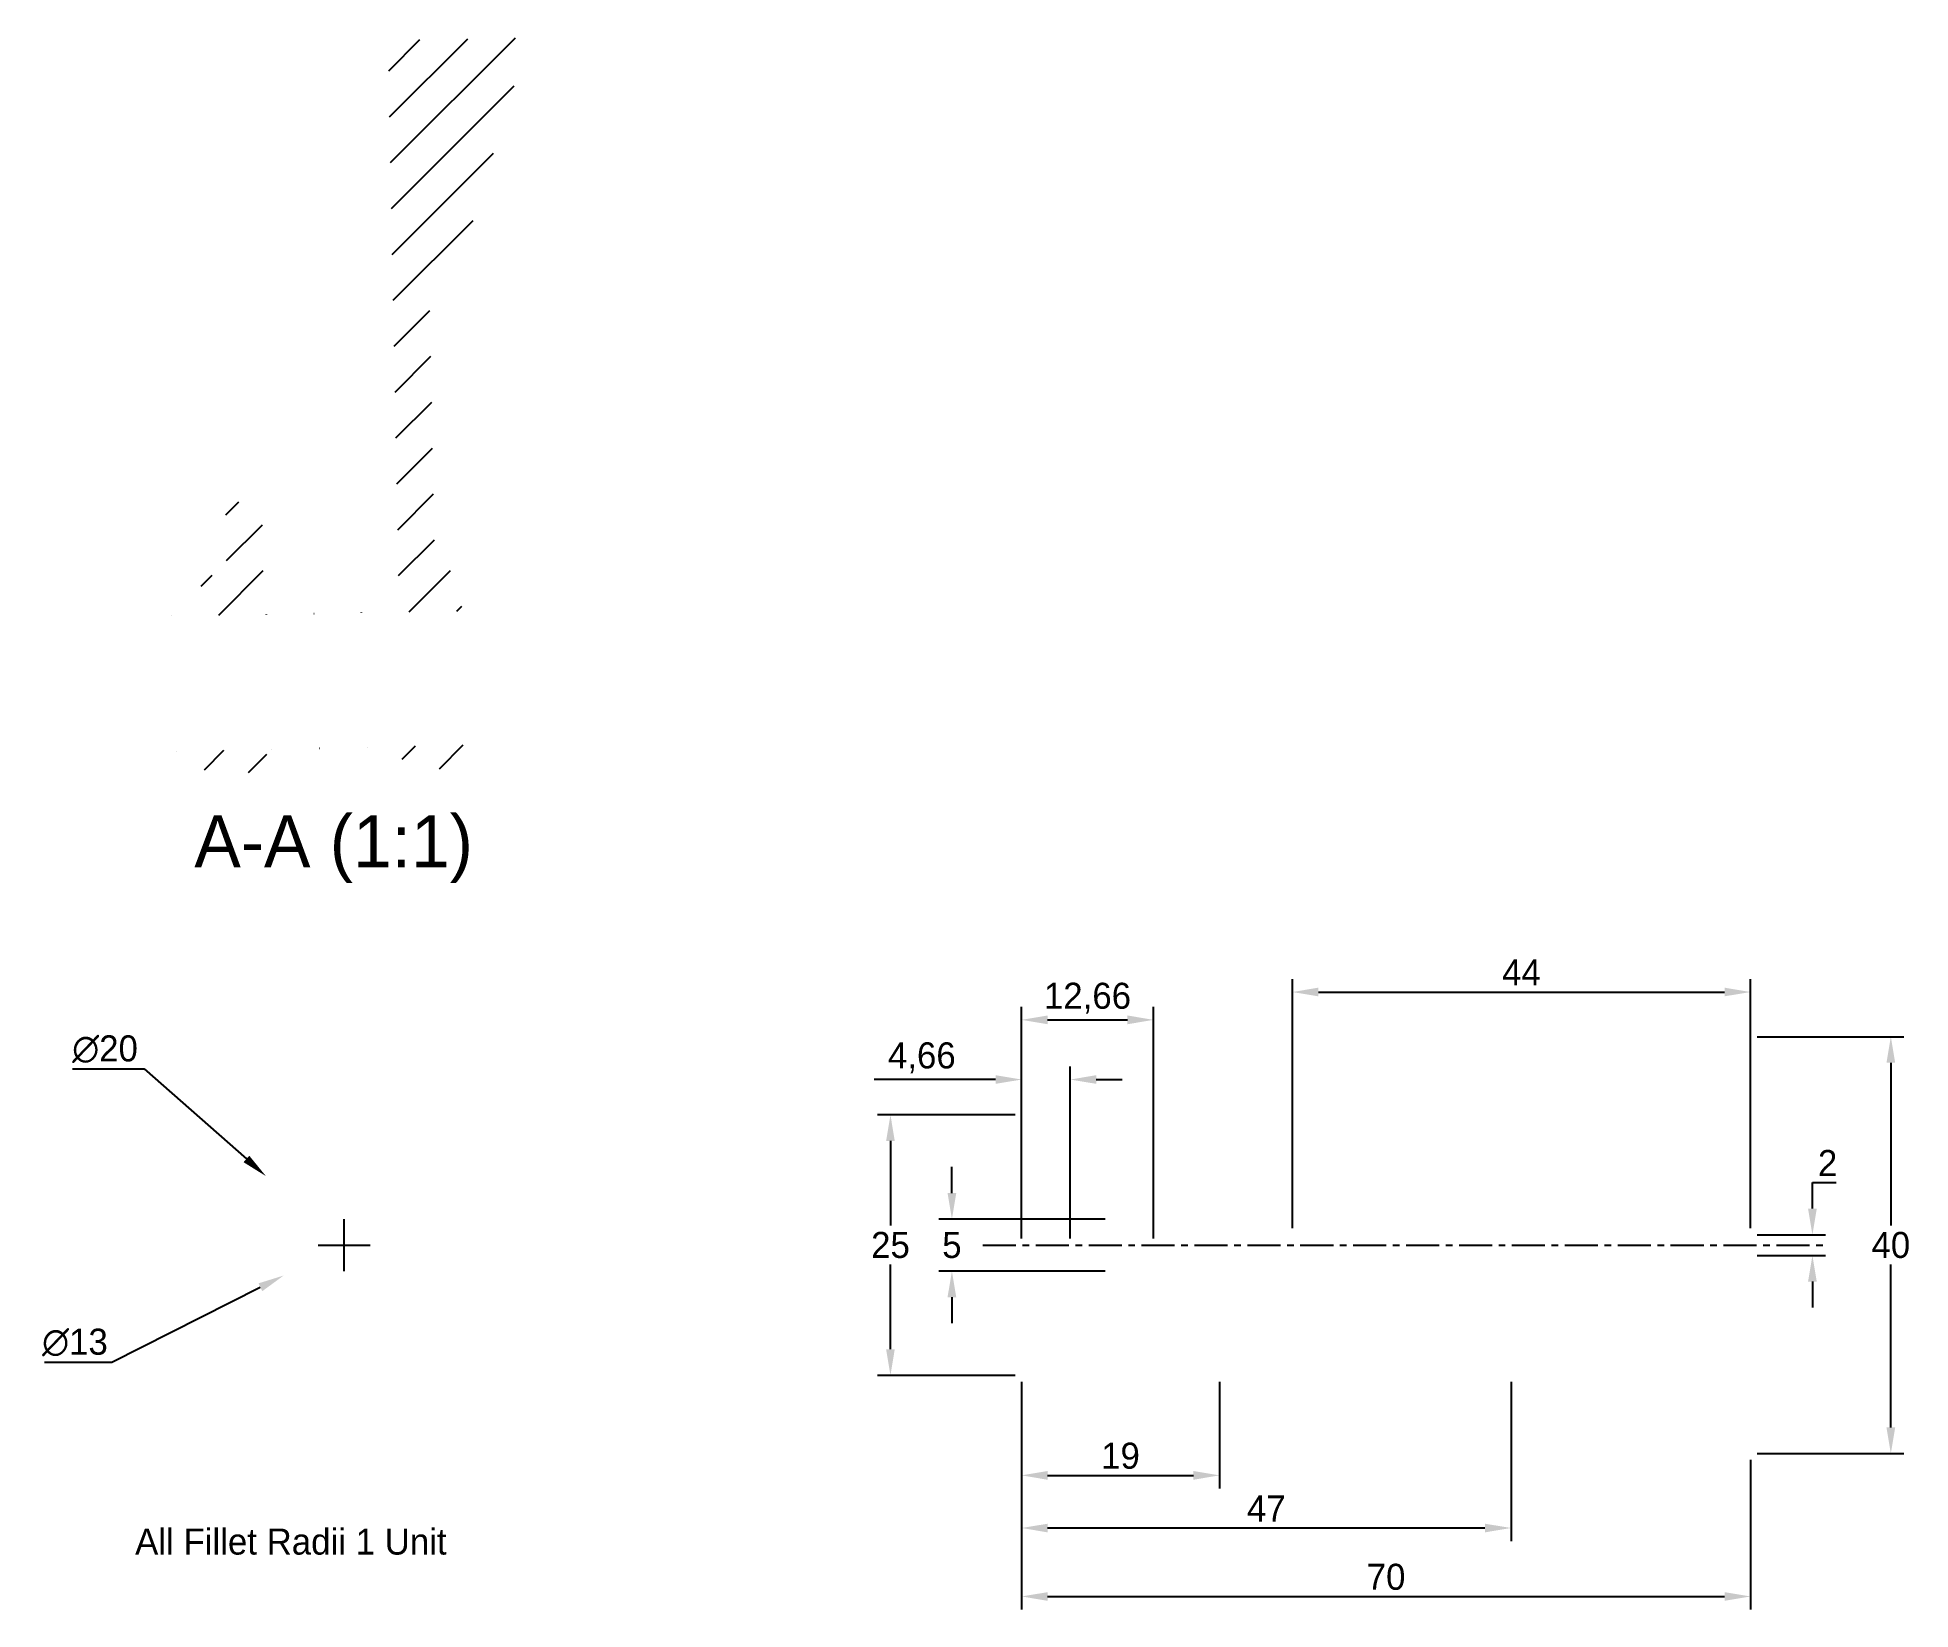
# Paper-space layout 'Layout1' of a CAD drawing. Header units: millimetres. Extents: x 77 to 257, y 26 to 177.
import ezdxf

# ---------------------------------------------------------------- set-up
doc = ezdxf.new("R2010")
doc.units = ezdxf.units.MM
doc.linetypes.add('CENTER', pattern=[50.8, 31.75, -6.35, 6.35, -6.35])
doc.layers.add('MD_Annotation', color=7, linetype='Continuous', lineweight=25)
doc.layers.add('MD_Hatching', color=7, linetype='Continuous', lineweight=25)
doc.dimstyles.new('ISO-25', dxfattribs={"dimtxt": 2.5, "dimasz": 2.5, "dimexe": 1.25, "dimexo": 0.625, "dimtad": 1, "dimtih": 1, "dimtoh": 1, "dimtxsty": 'Standard', "dimcen": 2.5, "dimadec": 0, "dimazin": 0, "dimtfac": 1, "dimtofl": 0, "dimtmove": 0, "dimatfit": 3, "dimfxl": 1, "dimarcsym": 0})

# ---------------------------------------------------------------- blocks, each defined once
blk = doc.blocks.new('*D10')
at = {"color": 0, "lineweight": -2, "transparency": 16777216}
for p, q in [((171.47, 47.74), (171.47, 37.51)), ((190.47, 47.74), (190.47, 37.51)), ((173.97, 38.76), (187.97, 38.76))]:
    blk.add_line(p, q, dxfattribs=at)
at = {"color": 0, "transparency": 16777216}
for points in [[(173.97, 39.18), (173.97, 38.34), (171.47, 38.76)], [(187.97, 39.18), (187.97, 38.34), (190.47, 38.76)]]:
    blk.add_solid(points, dxfattribs=at)
at = {"layer": 'Defpoints', "color": 0, "transparency": 16777216}
for p in [(171.47, 48.36), (190.47, 48.36), (190.47, 38.76)]:
    blk.add_point(p, dxfattribs=at)
at = {"color": 0, "transparency": 16777216, "insert": (180.97, 40.63), "char_height": 2.5, "attachment_point": 5}
blk.add_mtext('19', dxfattribs=at)
blk = doc.blocks.new('*D11')
at = {"color": 0, "lineweight": -2, "transparency": 16777216}
for p, q in [((171.47, 47.74), (171.47, 32.46)), ((218.47, 47.74), (218.47, 32.46)), ((173.97, 33.71), (215.97, 33.71))]:
    blk.add_line(p, q, dxfattribs=at)
at = {"color": 0, "transparency": 16777216}
for points in [[(173.97, 34.12), (173.97, 33.29), (171.47, 33.71)], [(215.97, 34.12), (215.97, 33.29), (218.47, 33.71)]]:
    blk.add_solid(points, dxfattribs=at)
at = {"layer": 'Defpoints', "color": 0, "transparency": 16777216}
for p in [(171.47, 48.36), (218.47, 48.36), (218.47, 33.71)]:
    blk.add_point(p, dxfattribs=at)
at = {"color": 0, "transparency": 16777216, "insert": (194.97, 35.58), "char_height": 2.5, "attachment_point": 5}
blk.add_mtext('47', dxfattribs=at)
blk = doc.blocks.new('*D12')
at = {"color": 0, "lineweight": -2, "transparency": 16777216}
for p, q in [((171.47, 47.74), (171.47, 25.89)), ((241.47, 40.24), (241.47, 25.89)), ((173.97, 27.14), (238.97, 27.14))]:
    blk.add_line(p, q, dxfattribs=at)
at = {"color": 0, "transparency": 16777216}
for points in [[(173.97, 27.55), (173.97, 26.72), (171.47, 27.14)], [(238.97, 27.55), (238.97, 26.72), (241.47, 27.14)]]:
    blk.add_solid(points, dxfattribs=at)
at = {"layer": 'Defpoints', "color": 0, "transparency": 16777216}
for p in [(171.47, 48.36), (241.47, 40.86), (241.47, 27.14)]:
    blk.add_point(p, dxfattribs=at)
at = {"color": 0, "transparency": 16777216, "insert": (206.47, 29.01), "char_height": 2.5, "attachment_point": 5}
blk.add_mtext('70', dxfattribs=at)
blk = doc.blocks.new('*D13')
at = {"color": 0, "lineweight": -2, "transparency": 16777216}
for p, q in [((170.85, 73.36), (157.63, 73.36)), ((158.88, 70.86), (158.88, 62.74)), ((158.88, 50.86), (158.88, 58.99)), ((170.85, 48.36), (157.63, 48.36))]:
    blk.add_line(p, q, dxfattribs=at)
at = {"color": 0, "transparency": 16777216}
for points in [[(158.46, 70.86), (159.29, 70.86), (158.88, 73.36)], [(158.46, 50.86), (159.29, 50.86), (158.88, 48.36)]]:
    blk.add_solid(points, dxfattribs=at)
at = {"layer": 'Defpoints', "color": 0, "transparency": 16777216}
for p in [(171.47, 73.36), (158.88, 48.36), (171.47, 48.36)]:
    blk.add_point(p, dxfattribs=at)
at = {"color": 0, "transparency": 16777216, "insert": (158.88, 60.86), "char_height": 2.5, "attachment_point": 5}
blk.add_mtext('25', dxfattribs=at)
blk = doc.blocks.new('*D14')
at = {"color": 0, "lineweight": -2, "transparency": 16777216}
for p, q in [((164.78, 65.86), (164.78, 68.36)), ((179.51, 63.36), (163.53, 63.36)), ((179.51, 58.36), (163.53, 58.36)), ((164.78, 55.86), (164.78, 53.36))]:
    blk.add_line(p, q, dxfattribs=at)
at = {"color": 0, "transparency": 16777216}
for points in [[(164.36, 65.86), (165.2, 65.86), (164.78, 63.36)], [(164.36, 55.86), (165.2, 55.86), (164.78, 58.36)]]:
    blk.add_solid(points, dxfattribs=at)
at = {"layer": 'Defpoints', "color": 0, "transparency": 16777216}
for p in [(180.14, 63.36), (164.78, 58.36), (180.14, 58.36)]:
    blk.add_point(p, dxfattribs=at)
at = {"color": 0, "transparency": 16777216, "insert": (164.78, 60.86), "char_height": 2.5, "attachment_point": 5}
blk.add_mtext('5', dxfattribs=at)
blk = doc.blocks.new('*D16')
at = {"color": 0, "lineweight": -2, "transparency": 16777216}
for p, q in [((171.47, 61.49), (171.47, 78)), ((176.14, 61.49), (176.14, 78)), ((168.97, 76.75), (157.31, 76.75)), ((178.64, 76.75), (181.14, 76.75))]:
    blk.add_line(p, q, dxfattribs=at)
at = {"color": 0, "transparency": 16777216}
for points in [[(168.97, 77.17), (168.97, 76.34), (171.47, 76.75)], [(178.64, 77.17), (178.64, 76.34), (176.14, 76.75)]]:
    blk.add_solid(points, dxfattribs=at)
at = {"layer": 'Defpoints', "color": 0, "transparency": 16777216}
for p in [(171.47, 76.75), (171.47, 60.86), (176.14, 60.86)]:
    blk.add_point(p, dxfattribs=at)
at = {"color": 0, "transparency": 16777216, "insert": (161.89, 78.84), "char_height": 2.5, "attachment_point": 5}
blk.add_mtext('4,66', dxfattribs=at)
blk = doc.blocks.new('*D18')
at = {"color": 0, "lineweight": -2, "transparency": 16777216}
for p, q in [((171.47, 73.99), (171.47, 83.73)), ((184.14, 61.49), (184.14, 83.73)), ((173.97, 82.48), (181.64, 82.48))]:
    blk.add_line(p, q, dxfattribs=at)
at = {"color": 0, "transparency": 16777216}
for points in [[(173.97, 82.9), (173.97, 82.06), (171.47, 82.48)], [(181.64, 82.9), (181.64, 82.06), (184.14, 82.48)]]:
    blk.add_solid(points, dxfattribs=at)
at = {"layer": 'Defpoints', "color": 0, "transparency": 16777216}
for p in [(184.14, 82.48), (171.47, 73.36), (184.14, 60.86)]:
    blk.add_point(p, dxfattribs=at)
at = {"color": 0, "transparency": 16777216, "insert": (177.8, 84.56), "char_height": 2.5, "attachment_point": 5}
blk.add_mtext('12,66', dxfattribs=at)
blk = doc.blocks.new('*D19')
at = {"color": 0, "lineweight": -2, "transparency": 16777216}
for p, q in [((197.47, 62.49), (197.47, 86.4)), ((241.47, 62.49), (241.47, 86.4)), ((199.97, 85.15), (238.97, 85.15))]:
    blk.add_line(p, q, dxfattribs=at)
at = {"color": 0, "transparency": 16777216}
for points in [[(199.97, 85.57), (199.97, 84.74), (197.47, 85.15)], [(238.97, 85.57), (238.97, 84.74), (241.47, 85.15)]]:
    blk.add_solid(points, dxfattribs=at)
at = {"layer": 'Defpoints', "color": 0, "transparency": 16777216}
for p in [(241.47, 85.15), (197.47, 61.86), (241.47, 61.86)]:
    blk.add_point(p, dxfattribs=at)
at = {"color": 0, "transparency": 16777216, "insert": (219.47, 87.03), "char_height": 2.5, "attachment_point": 5}
blk.add_mtext('44', dxfattribs=at)
blk = doc.blocks.new('*D20')
at = {"color": 0, "lineweight": -2, "transparency": 16777216}
for p, q in [((247.41, 64.36), (247.41, 66.86)), ((247.41, 66.86), (249.7, 66.86)), ((242.1, 61.86), (248.66, 61.86)), ((242.1, 59.86), (248.66, 59.86)), ((247.41, 57.36), (247.41, 54.86))]:
    blk.add_line(p, q, dxfattribs=at)
at = {"color": 0, "transparency": 16777216}
for points in [[(246.99, 64.36), (247.83, 64.36), (247.41, 61.86)], [(246.99, 57.36), (247.83, 57.36), (247.41, 59.86)]]:
    blk.add_solid(points, dxfattribs=at)
at = {"layer": 'Defpoints', "color": 0, "transparency": 16777216}
for p in [(241.47, 61.86), (247.41, 61.86), (241.47, 59.86)]:
    blk.add_point(p, dxfattribs=at)
at = {"color": 0, "transparency": 16777216, "insert": (248.87, 68.74), "char_height": 2.5, "attachment_point": 5}
blk.add_mtext('2', dxfattribs=at)
blk = doc.blocks.new('*D21')
at = {"color": 0, "lineweight": -2, "transparency": 16777216}
for p, q in [((80.34, 77.79), (87.21, 77.79)), ((87.21, 77.79), (97.03, 69.13)), ((106.41, 58.36), (106.41, 63.36)), ((103.91, 60.86), (108.91, 60.86))]:
    blk.add_line(p, q, dxfattribs=at)
at = {"color": 0, "transparency": 16777216}
blk.add_solid([(97.31, 69.44), (96.76, 68.82), (98.91, 67.48)], dxfattribs=at)
at = {"layer": 'Defpoints', "color": 0, "transparency": 16777216}
for p in [(98.91, 67.48), (113.91, 54.25)]:
    blk.add_point(p, dxfattribs=at)
at = {"color": 0, "transparency": 16777216, "insert": (83.46, 79.66), "char_height": 2.5, "attachment_point": 5}
blk.add_mtext('∅20', dxfattribs=at)
blk = doc.blocks.new('*D22')
at = {"color": 0, "lineweight": -2, "transparency": 16777216}
for p, q in [((106.41, 58.36), (106.41, 63.36)), ((103.91, 60.86), (108.91, 60.86)), ((84.11, 49.63), (98.37, 56.82)), ((77.65, 49.63), (84.11, 49.63))]:
    blk.add_line(p, q, dxfattribs=at)
at = {"color": 0, "transparency": 16777216}
blk.add_solid([(98.19, 57.19), (98.56, 56.44), (100.61, 57.94)], dxfattribs=at)
at = {"layer": 'Defpoints', "color": 0, "transparency": 16777216}
for p in [(112.22, 63.79), (100.61, 57.94)]:
    blk.add_point(p, dxfattribs=at)
at = {"color": 0, "transparency": 16777216, "insert": (80.57, 51.51), "char_height": 2.5, "attachment_point": 5}
blk.add_mtext('∅13', dxfattribs=at)
blk = doc.blocks.new('*D23')
at = {"color": 0, "lineweight": -2, "transparency": 16777216}
for p, q in [((242.1, 80.86), (256.19, 80.86)), ((254.94, 78.36), (254.94, 62.74)), ((254.94, 43.36), (254.94, 58.99)), ((242.1, 40.86), (256.19, 40.86))]:
    blk.add_line(p, q, dxfattribs=at)
at = {"color": 0, "transparency": 16777216}
for points in [[(254.52, 78.36), (255.36, 78.36), (254.94, 80.86)], [(254.52, 43.36), (255.36, 43.36), (254.94, 40.86)]]:
    blk.add_solid(points, dxfattribs=at)
at = {"layer": 'Defpoints', "color": 0, "transparency": 16777216}
for p in [(241.47, 80.86), (241.47, 40.86), (254.94, 40.86)]:
    blk.add_point(p, dxfattribs=at)
at = {"color": 0, "transparency": 16777216, "insert": (254.94, 60.86), "char_height": 2.5, "attachment_point": 5}
blk.add_mtext('40', dxfattribs=at)

psp = doc.layouts.get("Layout1")

# ---------------------------------------------------------------- hatches: boundary and pattern name
at = {"layer": 'MD_Hatching'}
h = psp.add_hatch(dxfattribs=at)
h.set_pattern_fill('ANSI31', color=256, angle=3e-18, style=0)
edge = h.paths.add_edge_path(flags=0)
edge.add_ellipse((87.499, 110.702), major_axis=(127.841, 2.5), ratio=0.0195517, start_angle=272.43852, end_angle=275.13525, ccw=False)
edge.add_line((92.987, 108.311), (93.029, 106.146))
edge.add_line((93.029, 106.146), (99.033, 106.264))
edge.add_line((99.033, 106.264), (98.99, 108.436))
edge = h.paths.add_edge_path(flags=0)
edge.add_ellipse((87.499, 110.702), major_axis=(127.841, 2.5), ratio=0.0195517, start_angle=281.01278, end_angle=283.76781, ccw=False)
edge.add_line((111.968, 108.726), (112.011, 106.518))
edge.add_line((112.011, 106.518), (118.015, 106.635))
edge.add_line((118.015, 106.635), (117.971, 108.869))
edge = h.paths.add_edge_path(flags=0)
edge.add_line((98.524, 132.259), (95.022, 132.19))
edge.add_line((95.022, 132.19), (95.139, 126.192))
edge.add_spline(control_points=[(95.139, 126.192), (95.141, 126.068), (95.115, 125.922), (95.025, 125.693), (94.945, 125.568), (94.774, 125.39), (94.653, 125.305), (94.426, 125.206), (94.282, 125.175), (94.158, 125.172)], knot_values=[0.2962683, 0.2962683, 0.2962683, 0.2962683, 0.3332855, 0.3332855, 0.3703143, 0.3703143, 0.4073557, 0.4073557, 0.4444054, 0.4444054, 0.4444054, 0.4444054], degree=3, periodic=0)
edge.add_line((94.158, 125.172), (92.658, 125.143))
edge.add_line((92.658, 125.143), (92.733, 121.304))
edge.add_ellipse((87.342, 118.7), major_axis=(-127.841, -2.5), ratio=0.0195517, start_angle=264.86475, end_angle=267.56148, ccw=False)
edge.add_line((98.736, 121.413), (98.524, 132.259))
edge = h.paths.add_edge_path(flags=0)
edge.add_line((124.146, 176.768), (110.643, 176.504))
edge.add_line((110.643, 176.504), (111.716, 121.631))
edge.add_ellipse((87.342, 118.7), major_axis=(-127.841, -2.5), ratio=0.0195517, start_angle=256.23219, end_angle=258.98722, ccw=False)
edge.add_line((117.72, 121.723), (117.643, 125.631))
edge.add_line((117.643, 125.631), (116.143, 125.602))
edge.add_spline(control_points=[(116.143, 125.602), (116.019, 125.6), (115.873, 125.626), (115.643, 125.716), (115.519, 125.796), (115.341, 125.967), (115.256, 126.088), (115.157, 126.314), (115.125, 126.459), (115.123, 126.582)], knot_values=[0.1481312, 0.1481312, 0.1481312, 0.1481312, 0.185181, 0.185181, 0.2222224, 0.2222224, 0.2592511, 0.2592511, 0.2962683, 0.2962683, 0.2962683, 0.2962683], degree=3, periodic=0)
edge.add_line((115.123, 126.582), (114.615, 152.577))
edge.add_spline(control_points=[(114.615, 152.577), (114.612, 152.701), (114.638, 152.846), (114.728, 153.076), (114.808, 153.201), (114.979, 153.379), (115.101, 153.464), (115.327, 153.563), (115.472, 153.594), (115.595, 153.597)], knot_values=[0.2962683, 0.2962683, 0.2962683, 0.2962683, 0.3332855, 0.3332855, 0.3703143, 0.3703143, 0.4073557, 0.4073557, 0.4444054, 0.4444054, 0.4444054, 0.4444054], degree=3, periodic=0)
edge.add_line((115.595, 153.597), (117.096, 153.626))
edge.add_spline(control_points=[(117.096, 153.626), (119.808, 162.526), (124.146, 176.768)], knot_values=[0, 0, 0, 2.4192513, 2.4192513, 2.4192513], weights=[1, 1.0277544, 1], degree=2, periodic=0)

# ---------------------------------------------------------------- linework, layer by layer
at = {"linetype": 'CENTER', "ltscale": 0.1}
psp.add_line((167.755, 60.864), (248.66, 60.864), dxfattribs=at)

# ---------------------------------------------------------------- texts
at = {"insert": (86.346, 33.656), "char_height": 2.5, "attachment_point": 1}
psp.add_mtext_dynamic_manual_height_columns('All Fillet Radii 1 Unit', width=56.51605, gutter_width=12.5, heights=[0], dxfattribs=at)
at = {"layer": 'MD_Annotation', "insert": (105.41, 95.621), "char_height": 5, "width": 35.83333, "attachment_point": 8}
psp.add_mtext('A-A (1:1)', dxfattribs=at)

# ---------------------------------------------------------------- dimensions: what is measured, and where the dimension line sits
for base, p1, p2, picture, middle in [((241.473, 85.152), (197.473, 61.864), (241.473, 61.864), '*D19', (219.473, 87.027)), ((184.136, 82.481), (171.473, 73.364), (184.136, 60.864), '*D18', (177.805, 84.564)), ((171.473, 76.755), (176.136, 60.864), (171.473, 60.864), '*D16', (161.89, 78.838)), ((190.473, 38.759), (171.473, 48.364), (190.473, 48.364), '*D10', (180.973, 40.634)), ((218.473, 33.705), (171.473, 48.364), (218.473, 48.364), '*D11', (194.973, 35.58)), ((241.473, 27.135), (171.473, 48.364), (241.473, 40.864), '*D12', (206.473, 29.01))]:
    dim = psp.add_linear_dim(base=base, p1=p1, p2=p2, dimstyle='ISO-25', override={"dimlfac": -1})
    dim.commit()
    dim.dimension.update_dxf_attribs({"geometry": picture, "text_midpoint": middle})
for p1, p2, picture, middle in [((113.914, 54.252), (98.91, 67.476), '*D21', (83.46, 77.789)), ((112.218, 63.788), (100.607, 57.941), '*D22', (80.568, 49.632))]:
    dim = psp.add_diameter_dim_2p(p1=p1, p2=p2, dimstyle='ISO-25', override={"dimlfac": -1})
    dim.commit()
    dim.dimension.update_dxf_attribs({"geometry": picture, "text_midpoint": middle, "dimtype": 163})
for base, p1, p2, picture, middle in [((254.94, 40.864), (241.473, 80.864), (241.473, 40.864), '*D23', (254.94, 60.864)), ((247.41, 61.864), (241.473, 59.864), (241.473, 61.864), '*D20', (248.868, 68.739))]:
    dim = psp.add_linear_dim(base=base, p1=p1, p2=p2, angle=90, dimstyle='ISO-25', override={"dimlfac": -1})
    dim.commit()
    dim.dimension.update_dxf_attribs({"geometry": picture, "text_midpoint": middle})
for base, p1, p2, picture, middle in [((158.875, 48.364), (171.473, 73.364), (171.473, 48.364), '*D13', (158.875, 60.864)), ((164.779, 58.364), (180.136, 63.364), (180.136, 58.364), '*D14', (164.779, 60.864))]:
    dim = psp.add_linear_dim(base=base, p1=p1, p2=p2, angle=90, dimstyle='ISO-25', override={"dimlfac": -1})
    dim.commit()
    dim.dimension.update_dxf_attribs({"geometry": picture, "text_midpoint": middle, "dimtype": 160})

doc.saveas('drawing.dxf')
